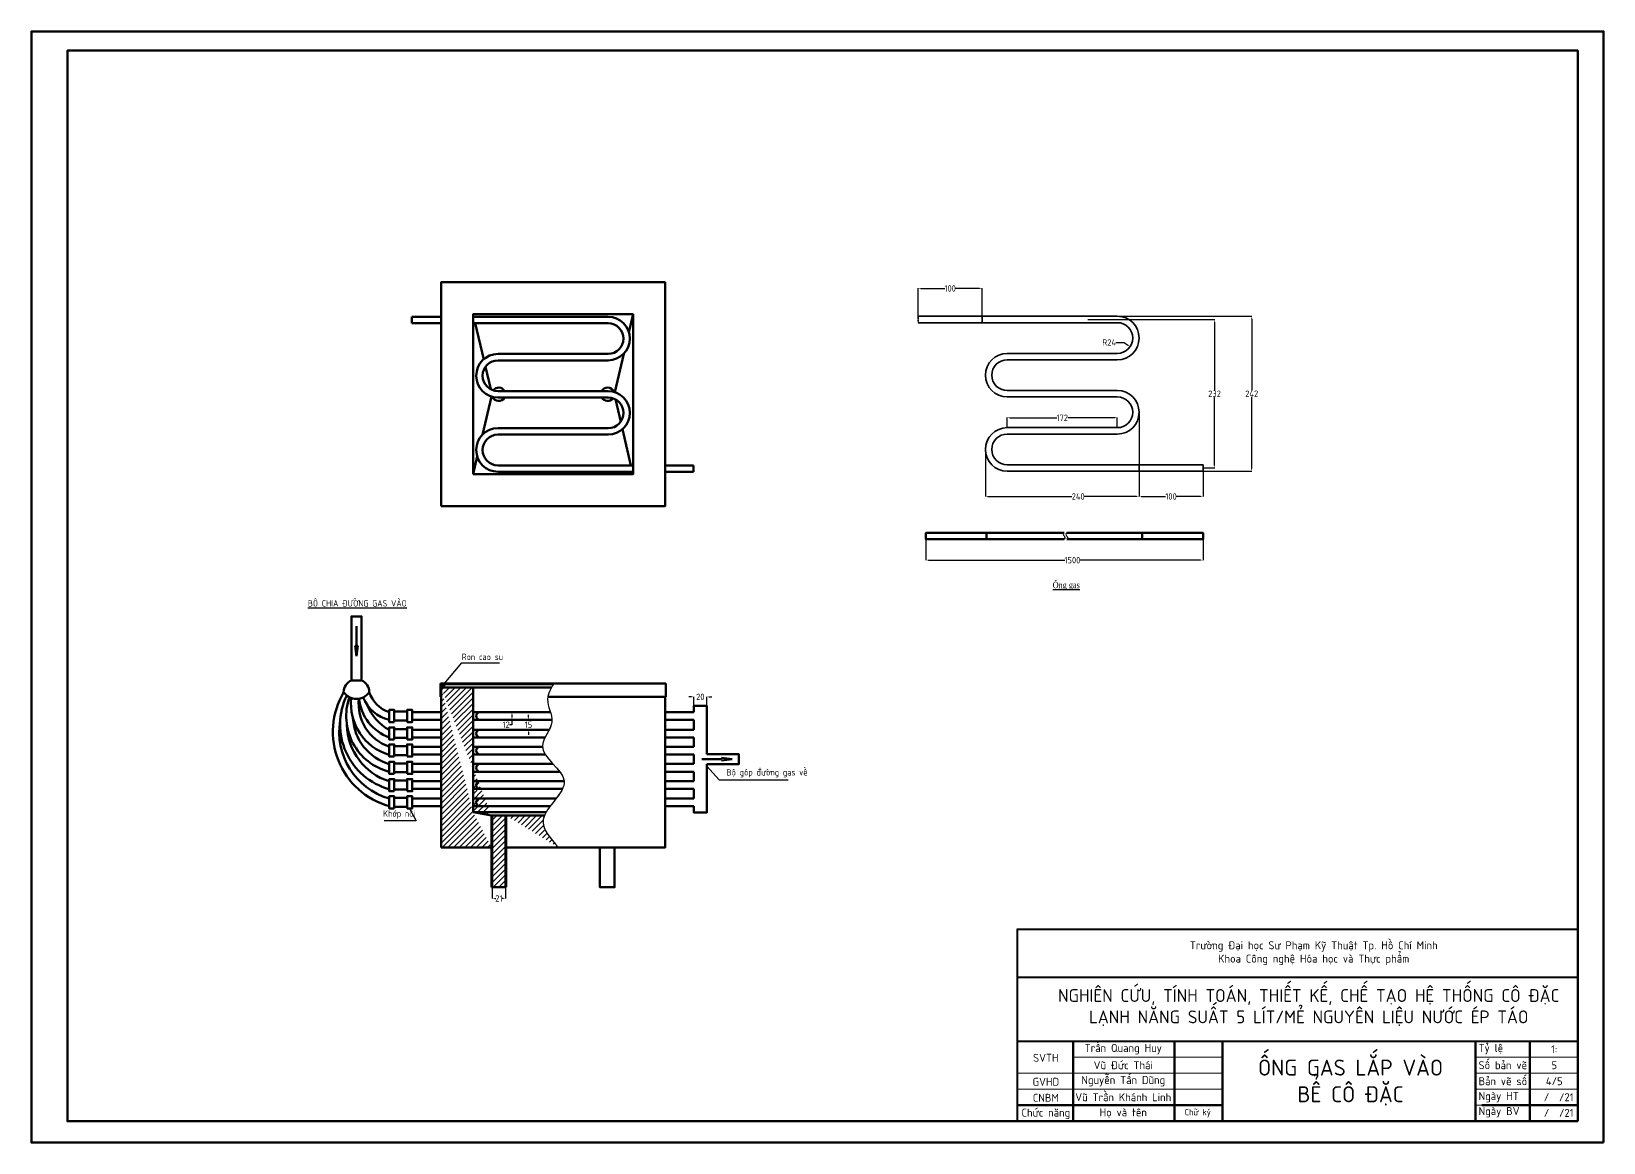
# Model space of a CAD drawing. Header units: inches. Extents: x 18834 to 27863, y -978 to 6102.
# Drawn here: x 21816 to 24271, y -978 to 758 of the extents above; entities that cross this region are included whole.
import ezdxf

# ---------------------------------------------------------------- set-up
doc = ezdxf.new("R2010")
doc.units = ezdxf.units.IN
doc.header["$MEASUREMENT"] = 0
doc.linetypes.add('CENTER', pattern=[2, 1.25, -0.25, 0.25, -0.25])
for name, color, linetype, lineweight in [('Dam', 7, 'Continuous', 50), ('Dim', 1, 'Continuous', 25), ('Manh', 4, 'Continuous', 25), ('Tam', 5, 'CENTER', 25), ('Text', 6, 'Continuous', 25)]:
    doc.layers.add(name, color=color, linetype=linetype, lineweight=lineweight)
doc.layers.add('Hatch', color=2, linetype='Continuous')
doc.layers.add('Khung', color=7, linetype='Continuous', lineweight=50, plot=False)
doc.styles.add('DIM', font='', dxfattribs={"width": 0.8, "height": 10})
doc.styles.add('Hieu', font='', dxfattribs={"height": 2})
doc.styles.get("Standard").update_dxf_attribs({"font": '', "height": 10})
doc.styles.add('style1', font='', dxfattribs={"height": 25})
doc.styles.add('TUANANH', font='', dxfattribs={"height": 5})
doc.styles.get('DIM').set_extended_font_data('TCVN 7284')
doc.styles.get('Hieu').set_extended_font_data('VNI-Helve-Condense')
doc.styles.get('Standard').set_extended_font_data('TCVN 7284')
doc.styles.get('style1').set_extended_font_data('VNI-Helve-Condense')
doc.styles.get('TUANANH').set_extended_font_data('VNI-Times')
doc.dimstyles.get("Standard").update_dxf_attribs({"dimtxt": 10, "dimasz": 4, "dimexe": 0.2, "dimexo": 0.0625, "dimgap": 0.018, "dimtad": 0, "dimtih": 1, "dimtoh": 1, "dimdec": 0, "dimzin": 0, "dimdsep": 46, "dimtxsty": 'Standard', "dimcen": 0.6, "dimclrd": 4, "dimclre": 4, "dimclrt": 1, "dimadec": 0, "dimazin": 0, "dimtfac": 1, "dimtdec": 0, "dimtofl": 0, "dimtmove": 0, "dimatfit": 3, "dimfxl": 1, "dimtfillclr": 31, "dimtolj": 1, "dimtzin": 0, "dimarcsym": 0})
pattern_1 = [(45, (479.4691836915081, -2.842170943040401e-14), (-1.767766952966369, 1.767766952966369), [])]
pattern_2 = [(45, (479.4691836915081, -2.842170943040401e-14), (-4.419417382415922, 4.419417382415922), [])]

# ---------------------------------------------------------------- blocks, each defined once
blk = doc.blocks.new('*D343')
at = {"layer": 'Defpoints', "color": 0, "transparency": 16777216}
for p in [(23511.8811448025, 279.067570601972), (23531.85035186659, 265.754765892556)]:
    blk.add_point(p, dxfattribs=at)
at = {"layer": 'Dim', "color": 4, "lineweight": -2, "transparency": 16777216}
for p, q in [((23509.60646380848, 272.0675706019592), (23522.38114480249, 272.0675706019611)), ((23522.38114480249, 272.0675706019611), (23528.52215068924, 267.9735666774577))]:
    blk.add_line(p, q, dxfattribs=at)
at = {"layer": 'Dim', "color": 4, "transparency": 16777216}
blk.add_solid([(23528.89195082006, 268.5282668736818), (23528.15235055842, 267.4188664812318), (23531.85035186659, 265.754765892556)], dxfattribs=at)
at = {"layer": 'Dim', "color": 1, "lineweight": 35, "transparency": 16777216, "insert": (23499.08846380848, 272.0675706019611), "char_height": 10, "attachment_point": 5}
blk.add_mtext('\\A1;R24', dxfattribs=at)
blk = doc.blocks.new('*D345')
at = {"layer": 'Defpoints', "color": 0, "transparency": 16777216}
for p in [(23511.88114480246, 313.0675706019684), (23645.81864480246, 71.06757060196833), (23721.81864480246, 71.06757060196836)]:
    blk.add_point(p, dxfattribs=at)
at = {"layer": 'Dim', "color": 4, "lineweight": -2, "transparency": 16777216}
for p, q in [((23511.94364480246, 313.0675706019684), (23722.01864480246, 313.0675706019685)), ((23721.81864480246, 309.0675706019685), (23721.81864480246, 197.0855706019805)), ((23721.81864480246, 75.06757060196836), (23721.81864480246, 187.0495706019805)), ((23645.88114480246, 71.06757060196833), (23722.01864480246, 71.06757060196836))]:
    blk.add_line(p, q, dxfattribs=at)
at = {"layer": 'Dim', "color": 4, "transparency": 16777216}
for points in [[(23721.15197813579, 309.0675706019685), (23722.48531146913, 309.0675706019685), (23721.81864480246, 313.0675706019685)], [(23721.15197813579, 75.06757060196836), (23722.48531146913, 75.06757060196836), (23721.81864480246, 71.06757060196836)]]:
    blk.add_solid(points, dxfattribs=at)
at = {"layer": 'Dim', "color": 1, "transparency": 16777216, "insert": (23721.81864480246, 192.0675706019738), "char_height": 10, "attachment_point": 5}
blk.add_mtext('\\A1;242', dxfattribs=at)
blk = doc.blocks.new('*D344')
at = {"layer": 'Defpoints', "color": 0, "transparency": 16777216}
for p in [(23465.71270130284, 308.0675706019684), (23645.81864480246, 76.06757060196833), (23663.81864480246, 76.06757060196834)]:
    blk.add_point(p, dxfattribs=at)
at = {"layer": 'Dim', "color": 4, "lineweight": -2, "transparency": 16777216}
for p, q in [((23465.77520130284, 308.0675706019684), (23664.01864480246, 308.0675706019684)), ((23663.81864480246, 304.0675706019684), (23663.81864480246, 197.0855706019805)), ((23663.81864480246, 80.06757060196834), (23663.81864480246, 187.0495706019805)), ((23645.88114480246, 76.06757060196833), (23664.01864480246, 76.06757060196834))]:
    blk.add_line(p, q, dxfattribs=at)
at = {"layer": 'Dim', "color": 4, "transparency": 16777216}
for points in [[(23663.15197813579, 304.0675706019684), (23664.48531146913, 304.0675706019684), (23663.81864480246, 308.0675706019684)], [(23663.15197813579, 80.06757060196834), (23664.48531146913, 80.06757060196834), (23663.81864480246, 76.06757060196834)]]:
    blk.add_solid(points, dxfattribs=at)
at = {"layer": 'Dim', "color": 1, "transparency": 16777216, "insert": (23663.81864480246, 192.0675706019738), "char_height": 10, "attachment_point": 5}
blk.add_mtext('\\A1;{\\fTCVN 7284|b0|i0|c0|p34;232}', dxfattribs=at)
blk = doc.blocks.new('*D346')
at = {"layer": 'Defpoints', "color": 0, "transparency": 16777216}
for p in [(23545.88114480246, 163.0675706019683), (23305.81864480246, 105.0675706019683), (23545.88114480246, 31.5675706019683)]:
    blk.add_point(p, dxfattribs=at)
at = {"layer": 'Dim', "color": 4, "lineweight": -2, "transparency": 16777216}
for p, q in [((23545.88114480246, 163.0050706019683), (23545.88114480246, 31.36757060196831)), ((23305.81864480246, 105.0050706019683), (23305.81864480246, 31.3675706019683)), ((23309.81864480246, 31.5675706019683), (23440.80064480246, 31.5675706019683)), ((23541.88114480246, 31.5675706019683), (23460.83664480246, 31.5675706019683))]:
    blk.add_line(p, q, dxfattribs=at)
at = {"layer": 'Dim', "color": 4, "transparency": 16777216}
for points in [[(23309.81864480246, 32.23423726863496), (23309.81864480246, 30.90090393530163), (23305.81864480246, 31.5675706019683)], [(23541.88114480246, 32.23423726863496), (23541.88114480246, 30.90090393530163), (23545.88114480246, 31.5675706019683)]]:
    blk.add_solid(points, dxfattribs=at)
at = {"layer": 'Dim', "color": 1, "transparency": 16777216, "insert": (23450.81864480246, 31.5675706019683), "char_height": 10, "attachment_point": 5}
blk.add_mtext('\\A1;240', dxfattribs=at)
blk = doc.blocks.new('*D347')
at = {"layer": 'Defpoints', "color": 0, "transparency": 16777216}
for p in [(23300.81864480246, 356.5675706019683), (23200.81864480246, 313.0675706019683), (23300.81864480246, 313.0675706019683)]:
    blk.add_point(p, dxfattribs=at)
at = {"layer": 'Dim', "color": 4, "lineweight": -2, "transparency": 16777216}
for p, q in [((23200.81864480246, 313.1300706019683), (23200.81864480246, 356.7675706019683)), ((23204.81864480246, 356.5675706019683), (23242.30064480246, 356.5675706019683)), ((23296.81864480246, 356.5675706019683), (23259.33664480246, 356.5675706019683)), ((23300.81864480246, 313.1300706019683), (23300.81864480246, 356.7675706019683))]:
    blk.add_line(p, q, dxfattribs=at)
at = {"layer": 'Dim', "color": 4, "transparency": 16777216}
for points in [[(23204.81864480246, 357.234237268635), (23204.81864480246, 355.9009039353016), (23200.81864480246, 356.5675706019683)], [(23296.81864480246, 357.234237268635), (23296.81864480246, 355.9009039353016), (23300.81864480246, 356.5675706019683)]]:
    blk.add_solid(points, dxfattribs=at)
at = {"layer": 'Dim', "color": 1, "transparency": 16777216, "insert": (23250.81864480246, 356.5675706019683), "char_height": 10, "attachment_point": 5}
blk.add_mtext('\\A1;100', dxfattribs=at)
blk = doc.blocks.new('*D348')
at = {"layer": 'Defpoints', "color": 0, "transparency": 16777216}
for p in [(23545.81864480246, 71.0675706019683), (23645.81864480246, 71.0675706019683), (23645.81864480246, 31.5675706019683)]:
    blk.add_point(p, dxfattribs=at)
at = {"layer": 'Dim', "color": 4, "lineweight": -2, "transparency": 16777216}
for p, q in [((23545.81864480246, 71.0050706019683), (23545.81864480246, 31.3675706019683)), ((23645.81864480246, 71.0050706019683), (23645.81864480246, 31.3675706019683)), ((23549.81864480246, 31.5675706019683), (23587.30064480246, 31.5675706019683)), ((23641.81864480246, 31.5675706019683), (23604.33664480246, 31.5675706019683))]:
    blk.add_line(p, q, dxfattribs=at)
at = {"layer": 'Dim', "color": 4, "transparency": 16777216}
for points in [[(23549.81864480246, 32.23423726863496), (23549.81864480246, 30.90090393530163), (23545.81864480246, 31.5675706019683)], [(23641.81864480246, 32.23423726863496), (23641.81864480246, 30.90090393530163), (23645.81864480246, 31.5675706019683)]]:
    blk.add_solid(points, dxfattribs=at)
at = {"layer": 'Dim', "color": 1, "transparency": 16777216, "insert": (23595.81864480246, 31.5675706019683), "char_height": 10, "attachment_point": 5}
blk.add_mtext('\\A1;100', dxfattribs=at)
blk = doc.blocks.new('*D349')
at = {"layer": 'Defpoints', "color": 0, "transparency": 16777216}
for p in [(23511.88114480246, 154.5675706019683), (23339.81864480246, 139.0675706019683), (23511.88114480246, 139.0675706019683)]:
    blk.add_point(p, dxfattribs=at)
at = {"layer": 'Dim', "color": 4, "lineweight": -2, "transparency": 16777216}
for p, q in [((23339.81864480246, 139.1300706019683), (23339.81864480246, 154.7675706019683)), ((23343.81864480246, 154.5675706019683), (23417.33189480246, 154.5675706019683)), ((23507.88114480246, 154.5675706019683), (23434.36789480246, 154.5675706019683)), ((23511.88114480246, 139.1300706019683), (23511.88114480246, 154.7675706019683))]:
    blk.add_line(p, q, dxfattribs=at)
at = {"layer": 'Dim', "color": 4, "transparency": 16777216}
for points in [[(23343.81864480246, 155.234237268635), (23343.81864480246, 153.9009039353016), (23339.81864480246, 154.5675706019683)], [(23507.88114480246, 155.234237268635), (23507.88114480246, 153.9009039353016), (23511.88114480246, 154.5675706019683)]]:
    blk.add_solid(points, dxfattribs=at)
at = {"layer": 'Dim', "color": 1, "lineweight": 35, "transparency": 16777216, "insert": (23425.84989480246, 154.5675706019683), "char_height": 10, "attachment_point": 5}
blk.add_mtext('\\A1;172', dxfattribs=at)
blk = doc.blocks.new('*D351')
at = {"layer": 'Defpoints', "color": 0, "transparency": 16777216}
for p in [(22535.49005530442, -577.7376683989494), (22556.49005530442, -577.7376683989494), (22535.49005530442, -596.2819161865589)]:
    blk.add_point(p, dxfattribs=at)
at = {"layer": 'Dim', "color": 4, "lineweight": -2, "transparency": 16777216}
for p, q in [((22535.49005530442, -577.8001683989494), (22535.49005530442, -596.4819161865589)), ((22556.49005530442, -577.8001683989494), (22556.49005530442, -596.4819161865589)), ((22539.49005530442, -596.2819161865589), (22540.97205530442, -596.2819161865589)), ((22552.49005530442, -596.2819161865589), (22551.00805530442, -596.2819161865589))]:
    blk.add_line(p, q, dxfattribs=at)
at = {"layer": 'Dim', "color": 4, "transparency": 16777216}
for points in [[(22539.49005530442, -595.6152495198922), (22539.49005530442, -596.9485828532255), (22535.49005530442, -596.2819161865589)], [(22552.49005530442, -595.6152495198922), (22552.49005530442, -596.9485828532255), (22556.49005530442, -596.2819161865589)]]:
    blk.add_solid(points, dxfattribs=at)
at = {"layer": 'Dim', "color": 1, "transparency": 16777216, "insert": (22545.99005530442, -596.2819161865589), "char_height": 10, "attachment_point": 5}
blk.add_mtext('\\A1;21', dxfattribs=at)
blk = doc.blocks.new('*D352')
at = {"layer": 'Defpoints', "color": 0, "transparency": 16777216}
for p in [(22566.31417599421, -317.2945856875449), (22581.79617599421, -317.2945856875449), (22582.29617599421, -305.2945856875449)]:
    blk.add_point(p, dxfattribs=at)
at = {"layer": 'Dim', "color": 4, "lineweight": -2, "transparency": 16777216}
for p, q in [((22582.23367599421, -305.2945856875449), (22566.11417599421, -305.2945856875449)), ((22581.73367599421, -317.2945856875449), (22566.11417599421, -317.2945856875449)), ((22566.31417599421, -309.2945856875449), (22566.31417599421, -313.2945856875449)), ((22566.31417599421, -317.2945856875449), (22566.31417599421, -324.9172998311342)), ((22566.31417599421, -324.9172998311342), (22562.31417599421, -324.9172998311342))]:
    blk.add_line(p, q, dxfattribs=at)
at = {"layer": 'Dim', "color": 4, "transparency": 16777216}
for points in [[(22565.64750932754, -309.2945856875449), (22566.98084266088, -309.2945856875449), (22566.31417599421, -305.2945856875449)], [(22565.64750932754, -313.2945856875449), (22566.98084266088, -313.2945856875449), (22566.31417599421, -317.2945856875449)]]:
    blk.add_solid(points, dxfattribs=at)
at = {"layer": 'Dim', "color": 1, "transparency": 16777216, "insert": (22557.2961759942, -324.9172998311406), "char_height": 10, "attachment_point": 5}
blk.add_mtext('\\A1;12', dxfattribs=at)
blk = doc.blocks.new('*D353')
at = {"layer": 'Defpoints', "color": 0, "transparency": 16777216}
for p in [(22608.07512719114, -317.2945856875448), (22592.07512719122, -332.6982191550584), (22608.07512719114, -332.6982191550584)]:
    blk.add_point(p, dxfattribs=at)
at = {"layer": 'Dim', "color": 4, "lineweight": -2, "transparency": 16777216}
for p, q in [((22608.01262719114, -317.2945856875448), (22591.87512719122, -317.2945856875448)), ((22592.07512719122, -313.2945856875448), (22592.07512719122, -309.2945856875448)), ((22608.01262719114, -332.6982191550584), (22591.87512719122, -332.6982191550584)), ((22592.07512719122, -336.6982191550584), (22592.07512719122, -340.6982191550584))]:
    blk.add_line(p, q, dxfattribs=at)
at = {"layer": 'Dim', "color": 4, "transparency": 16777216}
for points in [[(22591.40846052455, -313.2945856875448), (22592.74179385788, -313.2945856875448), (22592.07512719122, -317.2945856875448)], [(22591.40846052455, -336.6982191550584), (22592.74179385788, -336.6982191550584), (22592.07512719122, -332.6982191550584)]]:
    blk.add_solid(points, dxfattribs=at)
at = {"layer": 'Dim', "color": 1, "transparency": 16777216, "insert": (22592.07512719121, -324.9964024213078), "char_height": 10, "attachment_point": 5}
blk.add_mtext('\\A1;15', dxfattribs=at)
blk = doc.blocks.new('*D354')
at = {"layer": 'Defpoints', "color": 0, "transparency": 16777216}
for p in [(22870.57512719114, -281.4877413630195), (22850.57512719114, -295.2945856875449), (22870.57512719114, -295.2945856875449)]:
    blk.add_point(p, dxfattribs=at)
at = {"layer": 'Dim', "color": 4, "lineweight": -2, "transparency": 16777216}
for p, q in [((22846.57512719114, -281.4877413630195), (22842.57512719114, -281.4877413630195)), ((22850.57512719114, -295.2320856875449), (22850.57512719114, -281.2877413630195)), ((22870.57512719114, -295.2320856875449), (22870.57512719114, -281.2877413630195)), ((22874.57512719114, -281.4877413630195), (22878.57512719114, -281.4877413630195))]:
    blk.add_line(p, q, dxfattribs=at)
at = {"layer": 'Dim', "color": 4, "transparency": 16777216}
for points in [[(22846.57512719114, -280.8210746963528), (22846.57512719114, -282.1544080296862), (22850.57512719114, -281.4877413630195)], [(22874.57512719114, -280.8210746963528), (22874.57512719114, -282.1544080296862), (22870.57512719114, -281.4877413630195)]]:
    blk.add_solid(points, dxfattribs=at)
at = {"layer": 'Dim', "color": 1, "transparency": 16777216, "insert": (22860.57512719114, -281.4877413630195), "char_height": 10, "attachment_point": 5}
blk.add_mtext('\\A1;20', dxfattribs=at)
blk = doc.blocks.new('*D370')
at = {"layer": 'Defpoints', "color": 0, "transparency": 16777216}
for p in [(23212.81864480246, -35.2270150855766), (23645.81864480246, -35.2270150855766), (23645.81864480246, -67.84550281346313)]:
    blk.add_point(p, dxfattribs=at)
at = {"layer": 'Dim', "color": 4, "lineweight": -2, "transparency": 16777216}
for p, q in [((23212.81864480246, -35.2895150855766), (23212.81864480246, -68.04550281346313)), ((23645.81864480246, -35.2895150855766), (23645.81864480246, -68.04550281346313)), ((23216.81864480246, -67.84550281346313), (23429.80064480246, -67.84550281346313)), ((23641.81864480246, -67.84550281346313), (23453.83664480246, -67.84550281346313))]:
    blk.add_line(p, q, dxfattribs=at)
at = {"layer": 'Dim', "color": 4, "transparency": 16777216}
for points in [[(23216.81864480246, -67.17883614679646), (23216.81864480246, -68.5121694801298), (23212.81864480246, -67.84550281346313)], [(23641.81864480246, -67.17883614679646), (23641.81864480246, -68.5121694801298), (23645.81864480246, -67.84550281346313)]]:
    blk.add_solid(points, dxfattribs=at)
at = {"layer": 'Dim', "color": 1, "transparency": 16777216, "insert": (23441.81864480246, -67.84550281346313), "char_height": 10, "attachment_point": 5}
blk.add_mtext('\\A1;1500', dxfattribs=at)

msp = doc.modelspace()

# ---------------------------------------------------------------- hatches: boundary and pattern name
at = {"layer": 'Hatch'}
h = msp.add_hatch(dxfattribs=at)
h.set_pattern_fill('ANSI31', color=256, scale=20)
h.set_pattern_definition(pattern_1)
h.paths.add_polyline_path([(22631.07512719114, -261.7945856875449), (22631.66797355927, -260.7945856875521), (22454.57512719114, -260.7945856875449), (22454.57512719114, -281.2945856875449), (22455.57512719114, -281.2945856875449), (22455.57512719114, -261.7945856875449)])
h = msp.add_hatch(dxfattribs=at)
h.set_pattern_fill('ANSI31', color=256, scale=20)
h.set_pattern_definition(pattern_1)
h.paths.add_polyline_path([(22455.57512719114, -266.7945856875449), (22460.57512719114, -266.7945856875449), (22460.57512719114, -261.7945856875449), (22455.57512719114, -261.7945856875449)])
h = msp.add_hatch(dxfattribs=at)
h.set_pattern_fill('ANSI31', color=256, scale=50)
h.set_pattern_definition(pattern_2)
edge = h.paths.add_edge_path()
edge.add_line((22534.56428825849, -466.7957506052348), (22534.5308331633, -516.7945856875449))
edge.add_line((22534.55753173589, -466.7945856875449), (22505.55753173589, -461.7945856875449))
edge.add_line((22534.5308331633, -516.7945856875449), (22455.57512719114, -516.7945856875449))
edge.add_line((22455.57512719114, -516.7945856875449), (22455.57512719114, -266.7945856875449))
edge.add_line((22505.55753173589, -461.7945856875449), (22505.57512719114, -266.7945856875449))
edge.add_line((22505.57512719114, -266.7945856875449), (22455.57512719114, -266.7945856875449))
h = msp.add_hatch(dxfattribs=at)
h.set_pattern_fill('ANSI31', color=256, scale=50)
h.set_pattern_definition(pattern_2)
edge = h.paths.add_edge_path()
edge.add_line((22534.56428825849, -466.7957506052348), (22535.56428825849, -466.7957506052348))
edge.add_line((22535.48938618693, -578.7376683989494), (22535.55753142187, -466.7957506052348))
edge.add_line((22534.56428825849, -466.7957506052348), (22534.5308331633, -516.7945856875449))
edge.add_line((22534.48938596307, -578.7376683989494), (22534.55753164573, -476.8935478134775))
edge.add_line((22535.48938618693, -578.7376683989494), (22534.48938596307, -578.7376683989494))
edge.add_line((22557.49070508366, -578.7376683989494), (22556.49005530442, -578.7376683989494))
edge.add_line((22556.41806670096, -466.8131937636998), (22556.49005530442, -578.7376683989494))
edge.add_line((22557.42456128321, -466.8131937636998), (22557.49070508366, -578.7376683989494))
edge.add_line((22556.43131810693, -466.8131937636998), (22557.42456128321, -466.8131937636998))
h = msp.add_hatch(dxfattribs=at)
h.set_pattern_fill('ANSI31', color=256, scale=50)
h.set_pattern_definition(pattern_2)
edge = h.paths.add_edge_path()
edge.add_line((22617.1102099039, -466.8131937636998), (22556.43131810693, -466.8131937636998))
edge.add_line((22557.45409869426, -516.7945856875449), (22557.45409869426, -466.8131937636998))
edge.add_line((22639.26076680407, -516.7945856875449), (22557.45409869426, -516.7945856875449))
edge.add_spline(control_points=[(22617.1102099039, -466.8131937637014), (22616.23452151145, -468.9468438641617), (22611.24440278817, -485.8010629490059), (22626.14005477331, -502.3442710732402), (22639.26076680408, -516.794585687545)], knot_values=[222.2679929381597, 222.2679929381597, 222.2679929381597, 222.2679929381597, 229.4738664998231, 279.2725904216423, 279.2725904216423, 279.2725904216423, 279.2725904216423], degree=3, periodic=0)

# ---------------------------------------------------------------- linework, layer by layer
at = {"layer": 'Dam'}
for p, q in [((22410.15921353615, 312.2054143124551), (22455.57512719114, 312.2054143124551)), ((22410.15921353615, 312.2054143124551), (22410.15921353615, 302.2054143124551)), ((22410.15921353615, 302.2054143124551), (22455.57512719114, 302.2054143124551)), ((22505.57512719114, 316.2054143124551), (22505.57512719114, 307.2054143124551)), ((22506.51912719114, 312.2054143124551), (22505.57512719114, 316.2054143124551)), ((22505.57512719114, 312.2054143124551), (22505.57512719114, 302.2054143124551)), ((22505.57512719114, 312.2054143124551), (22716.57512719114, 312.2054143124551)), ((22505.57512719114, 302.2054143124551), (22716.57512719114, 302.2054143124551)), ((22522.1913426779, 245.7977215719591), (22508.87912719114, 302.2054143124551)), ((22749.01206843202, 288.395843299267), (22755.57512719114, 316.2054143124551)), ((22544.57512719114, 254.2054143124551), (22716.57512719114, 254.2054143124551)), ((22726.87786783641, 194.606857724689), (22741.03335274068, 254.587725963095)), ((22533.22122356723, 199.0609381425619), (22524.9655716374, 234.0425141164263)), ((22544.57512719114, 244.2054143124551), (22716.57512719114, 244.2054143124551)), ((22520.11690164159, 127.8231026618144), (22534.27238654586, 187.803970900222)), ((22544.57512719114, 196.2054143124551), (22716.57512719114, 196.2054143124551)), ((22544.57512719114, 186.2054143124551), (22716.57512719114, 186.2054143124551)), ((22736.18468274486, 148.3683145084754), (22727.92903081503, 183.349890482353)), ((22544.57512719114, 138.2054143124551), (22716.57512719114, 138.2054143124551)), ((22544.57512719114, 128.2054143124551), (22716.57512719114, 128.2054143124551)), ((22752.27112719114, 80.20541431245506), (22738.95891170437, 136.6131070529456)), ((22505.57512719114, 66.20541431245508), (22512.13818595025, 94.01498532564226)), ((22544.57512719114, 80.20541431245508), (22755.57512719114, 80.20541431245508)), ((22805.57512719114, 80.20541431245508), (22850.15921353615, 80.20541431245508)), ((22850.15921353615, 80.20541431245508), (22850.15921353615, 70.20541431245508)), ((22544.57512719114, 70.20541431245508), (22755.57512719114, 70.20541431245508)), ((22755.57512719114, 66.20541431245508), (22754.63112719114, 70.20541431245508)), ((22805.57512719114, 70.20541431245508), (22850.15921353615, 70.20541431245508)), ((23307.81864480246, -25.2270150855766), (23307.81864480246, -35.2270150855766)), ((23550.81864480246, -25.7270150855766), (23550.81864480246, -35.7270150855766)), ((22323.49066941136, -170.9842360360419), (22323.49066941136, -201.4842360360419)), ((22323.49066941136, -217.9842360360419), (22321.49066941136, -201.4842360360419)), ((22321.49066941136, -201.4842360360419), (22323.49066941136, -201.4842360360419)), ((22323.49066941136, -217.9842360360419), (22325.49066941136, -201.4842360360419)), ((22325.49066941136, -201.4842360360419), (22323.49066941136, -201.4842360360419)), ((22454.57512719114, -260.7945856875449), (22454.57512719114, -281.2945856875449)), ((22454.57512719114, -260.7945856875449), (22806.57512719114, -260.7945856875449)), ((22631.66797355927, -260.7945856875521), (22454.57512719114, -260.7945856875521)), ((22455.57512719114, -281.2945856875449), (22455.57512719114, -261.7945856875449)), ((22455.57512719114, -261.7945856875449), (22631.07512719114, -261.7945856875449)), ((22505.57512719114, -266.7945856875449), (22455.57512719114, -266.7945856875449)), ((22455.57512719114, -516.7945856875449), (22455.57512719114, -266.7945856875449)), ((22455.57512719114, -266.7945856875449), (22628.23766237242, -266.7945856875449)), ((22505.55753173589, -461.7945856875449), (22505.57512719114, -266.7945856875449)), ((22806.57512719114, -260.7945856875449), (22806.57512719114, -281.2945856875449)), ((22455.57512719114, -281.2945856875449), (22454.57512719114, -281.2945856875449)), ((22806.57512719114, -281.2945856875449), (22622.07512719114, -281.2945856875449)), ((22863.07512719114, -378.7945856875449), (22893.57512719114, -378.7945856875449)), ((22910.07512719114, -378.7945856875449), (22893.57512719114, -376.7945856875449)), ((22910.07512719114, -378.7945856875449), (22893.57512719114, -380.7945856875449)), ((22534.55753173589, -466.7945856875449), (22505.55753173589, -461.7945856875449)), ((22505.55753173589, -461.7945856875449), (22619.58366564658, -461.7945856875449)), ((22534.48938596307, -578.7376683989494), (22534.55753164573, -476.8935478134775)), ((22534.56428825849, -466.7957506052348), (22534.5308331633, -516.7945856875449)), ((22534.56428825849, -466.7957506052348), (22535.56428825849, -466.7957506052348)), ((22535.48938618693, -578.7376683989494), (22535.55753142187, -466.7957506052348)), ((22556.43131810693, -466.8131937636998), (22535.56428803463, -466.7964197225782)), ((22556.41806670096, -466.8131937636998), (22556.49005530442, -578.7376683989494)), ((22617.1102099039, -466.8131937636998), (22556.43131810693, -466.8131937636998)), ((22556.43131810693, -466.8131937636998), (22557.42456128321, -466.8131937636998)), ((22557.42456128321, -466.8131937636998), (22557.49070508366, -578.7376683989494)), ((22557.45409869426, -516.7945856875449), (22557.45409869426, -466.8131937636998)), ((22534.5308331633, -516.7945856875449), (22455.57512719114, -516.7945856875449)), ((22639.26076680407, -516.7945856875449), (22557.45409869426, -516.7945856875449)), ((22557.49070508366, -578.7376683989494), (22534.48938596307, -578.7376683989494)), ((24231.17852568543, -944.3069538729596), (24231.17852568543, -644.3069538729596))]:
    msp.add_line(p, q, dxfattribs=at)
at = {"layer": 'Dam', "lineweight": 35}
for p, q in [((23200.81864480246, 313.0675706019683), (23511.88114480246, 313.0675706019683)), ((23200.81864480246, 303.0675706019683), (23511.88114480246, 303.0675706019683)), ((23300.81864480246, 313.0675706019683), (23300.81864480246, 303.0675706019683)), ((23339.81864480246, 255.0675706019683), (23511.88114480246, 255.0675706019683)), ((23339.81864480246, 245.0675706019683), (23511.88114480246, 245.0675706019683)), ((23339.81864480246, 197.0675706019683), (23511.88114480246, 197.0675706019683)), ((23339.81864480246, 187.0675706019683), (23511.88114480246, 187.0675706019683)), ((23339.81864480246, 139.0675706019683), (23511.88114480246, 139.0675706019683)), ((23339.81864480246, 129.0675706019683), (23511.88114480246, 129.0675706019683)), ((23339.81864480246, 81.0675706019683), (23645.81864480246, 81.0675706019683)), ((23545.81864480246, 81.0675706019683), (23545.81864480246, 71.0675706019683)), ((23645.81864480246, 81.0675706019683), (23645.81864480246, 71.0675706019683)), ((23339.81864480246, 71.0675706019683), (23645.81864480246, 71.0675706019683))]:
    msp.add_line(p, q, dxfattribs=at)
at = {"layer": 'Dam'}
for points in [[(24231.17852568543, -944.3069538729596), (21871.98444812248, -944.3069538729596), (21871.98444812248, 727.9745587285834), (24231.17852568543, 727.9745587285834)], [(22455.57512719114, 16.20541431245508), (22805.57512719114, 16.20541431245508), (22805.57512719114, 366.2054143124551), (22455.57512719114, 366.2054143124551)], [(22505.57512719114, 66.20541431245508), (22755.57512719114, 66.20541431245508), (22755.57512719114, 316.2054143124551), (22505.57512719114, 316.2054143124551)], [(22315.49066941136, -255.7342360360419), (22331.49066941136, -255.7342360360419), (22331.49066941136, -155.7342360360419), (22315.49066941136, -155.7342360360419)], [(22455.57512719114, -266.7945856875449), (22460.57512719114, -266.7945856875449), (22460.57512719114, -261.7945856875449), (22455.57512719114, -261.7945856875449)], [(22382.57512719114, -320.7945856875449), (22374.57512719114, -320.7945856875449), (22374.57512719114, -301.7945856875449), (22382.57512719114, -301.7945856875449)], [(22382.57512719114, -318.2945856875449), (22402.57512719114, -318.2945856875449), (22402.57512719114, -304.2945856875449), (22382.57512719114, -304.2945856875449)], [(22402.57512719114, -320.7945856875449), (22410.57512719114, -320.7945856875449), (22410.57512719114, -301.7945856875449), (22402.57512719114, -301.7945856875449)], [(22382.57512719114, -348.1982191550585), (22374.57512719114, -348.1982191550585), (22374.57512719114, -329.1982191550585), (22382.57512719114, -329.1982191550585)], [(22382.57512719114, -345.6982191550585), (22402.57512719114, -345.6982191550585), (22402.57512719114, -331.6982191550585), (22382.57512719114, -331.6982191550585)], [(22402.57512719114, -348.1982191550585), (22410.57512719114, -348.1982191550585), (22410.57512719114, -329.1982191550585), (22402.57512719114, -329.1982191550585)], [(22382.57512719114, -374.7945856875449), (22374.57512719114, -374.7945856875449), (22374.57512719114, -355.7945856875449), (22382.57512719114, -355.7945856875449)], [(22382.57512719114, -372.2945856875449), (22402.57512719114, -372.2945856875449), (22402.57512719114, -358.2945856875449), (22382.57512719114, -358.2945856875449)], [(22402.57512719114, -374.7945856875449), (22410.57512719114, -374.7945856875449), (22410.57512719114, -355.7945856875449), (22402.57512719114, -355.7945856875449)], [(22382.57512719114, -401.7945856875449), (22374.57512719114, -401.7945856875449), (22374.57512719114, -382.7945856875449), (22382.57512719114, -382.7945856875449)], [(22382.57512719114, -399.2945856875449), (22402.57512719114, -399.2945856875449), (22402.57512719114, -385.2945856875449), (22382.57512719114, -385.2945856875449)], [(22402.57512719114, -401.7945856875449), (22410.57512719114, -401.7945856875449), (22410.57512719114, -382.7945856875449), (22402.57512719114, -382.7945856875449)], [(22382.57512719114, -428.7945856875449), (22374.57512719114, -428.7945856875449), (22374.57512719114, -409.7945856875449), (22382.57512719114, -409.7945856875449)], [(22382.57512719114, -426.2945856875449), (22402.57512719114, -426.2945856875449), (22402.57512719114, -412.2945856875449), (22382.57512719114, -412.2945856875449)], [(22402.57512719114, -428.7945856875449), (22410.57512719114, -428.7945856875449), (22410.57512719114, -409.7945856875449), (22402.57512719114, -409.7945856875449)], [(22382.57512719114, -455.7945856875449), (22374.57512719114, -455.7945856875449), (22374.57512719114, -436.7945856875449), (22382.57512719114, -436.7945856875449)], [(22382.57512719114, -453.2945856875449), (22402.57512719114, -453.2945856875449), (22402.57512719114, -439.2945856875449), (22382.57512719114, -439.2945856875449)], [(22402.57512719114, -455.7945856875449), (22410.57512719114, -455.7945856875449), (22410.57512719114, -436.7945856875449), (22402.57512719114, -436.7945856875449)]]:
    msp.add_lwpolyline(points, close=True, dxfattribs=at)
for points in [[(23429.10667932068, -25.2270150855766), (23212.81864480246, -25.2270150855766), (23212.81864480246, -35.2270150855766), (23429.10667932068, -35.2270150855766)], [(23433.15352372999, -35.2270150855766), (23645.81864480246, -35.2270150855766), (23645.81864480246, -25.2270150855766), (23433.15352372999, -25.2270150855766)], [(22805.57512719114, -281.2945856875449), (22805.57512719114, -516.7945856875449), (22557.4504688227, -516.7945856875449)], [(22410.57512719114, -305.2945856875447), (22455.57512719114, -305.2945856875447)], [(22410.57512719114, -317.2945856875447), (22455.57512719114, -317.2945856875447)], [(22505.57512719114, -305.2945856875448), (22625.99532147239, -305.2945856875448)], [(22505.57512719114, -317.2945856875448), (22628.60115068622, -317.2945856875448)], [(22805.57512719114, -305.2945856875449), (22850.57512719114, -305.2945856875449)], [(22805.57512719114, -317.2945856875449), (22850.57512719114, -317.2945856875449)], [(22870.57512719114, -370.7945856875449), (22870.57512719114, -295.2945856875449), (22850.57512719114, -295.2945856875449), (22850.57512719114, -305.2945856875449)], [(22850.57512719114, -317.4964024213018), (22850.57512719114, -332.6982191550585)], [(22410.57512719114, -332.6982191550583), (22455.57512719114, -332.6982191550583)], [(22505.57512719114, -332.6982191550584), (22624.77958549534, -332.6982191550584)], [(22805.57512719114, -332.6982191550585), (22850.57512719114, -332.6982191550585)], [(22410.57512719114, -344.6982191550583), (22455.57512719114, -344.6982191550583)], [(22410.57512719114, -359.2945856875447), (22455.57512719114, -359.2945856875447)], [(22505.57512719114, -344.6982191550584), (22618.35492840352, -344.6982191550584)], [(22505.57512719114, -359.2945856875448), (22613.95237785304, -359.2945856875448)], [(22544.57512719114, -344.6982191555486), (22618.35492840327, -344.6982191555486)], [(22805.57512719114, -344.6982191550585), (22850.57512719114, -344.6982191550585)], [(22805.57512719114, -359.2945856875449), (22850.57512719114, -359.2945856875449)], [(22850.57512719114, -344.6982191550585), (22850.57512719114, -359.2945856875449)], [(22410.57512719114, -371.2945856875447), (22455.57512719114, -371.2945856875447)], [(22410.57512719114, -386.2945856875447), (22455.57512719114, -386.2945856875447)], [(22505.57512719114, -371.2945856875448), (22618.16356064657, -371.2945856875448)], [(22505.57512719114, -386.2945856875448), (22630.38875185646, -386.2945856875448)], [(22544.57512719114, -371.294585688035), (22618.16356064657, -371.2945856875448)], [(22805.57512719114, -371.2945856875449), (22850.57512719114, -371.2945856875449)], [(22805.57512719114, -386.2945856875449), (22850.57512719114, -386.2945856875449)], [(22850.57512719114, -371.2945856875449), (22850.57512719114, -386.2945856875449)], [(22850.57512719114, -452.2945856875449), (22850.57512719114, -462.2945856875449), (22870.57512719114, -462.2945856875449), (22870.57512719114, -386.7945856875449)], [(22870.57512719114, -386.7945856875449), (22920.57512719114, -386.7945856875449), (22920.57512719114, -370.7945856875449), (22870.57512719114, -370.7945856875449)], [(22410.57512719114, -398.2945856875447), (22455.57512719114, -398.2945856875447)], [(22410.57512719114, -413.2945856875447), (22455.57512719114, -413.2945856875447)], [(22505.57512719114, -398.2945856875448), (22640.85130767816, -398.2945856875448)], [(22505.57512719114, -413.2945856875448), (22647.81642527959, -413.2945856875448)], [(22805.57512719114, -398.2945856875449), (22850.57512719114, -398.2945856875449)], [(22805.57512719114, -413.2945856875449), (22850.57512719114, -413.2945856875449)], [(22850.57512719114, -398.2945856875449), (22850.57512719114, -413.2945856875449)], [(22410.57512719114, -425.2945856875447), (22455.57512719114, -425.2945856875447)], [(22410.57512719114, -440.2945856875447), (22455.57512719114, -440.2945856875447)], [(22505.57512719114, -425.2945856875448), (22645.22595153737, -425.2945856875448)], [(22505.57512719114, -440.2945856875448), (22635.39896560624, -440.2945856875448)], [(22805.57512719114, -425.2945856875449), (22850.57512719114, -425.2945856875449)], [(22805.57512719114, -440.2945856875449), (22850.57512719114, -440.2945856875449)], [(22850.57512719114, -425.2945856875449), (22850.57512719114, -440.2945856875449)], [(22410.57512719114, -452.2945856875447), (22455.57512719114, -452.2945856875447)], [(22505.57512719114, -452.2945856875448), (22625.97813045866, -452.2945856875448)], [(22805.57512719114, -452.2945856875449), (22850.57512719114, -452.2945856875449)], [(22703.72569346555, -516.7935110164008), (22703.65912382863, -578.7376683989494), (22726.66130688975, -578.7376683989494), (22726.59272234745, -516.7934784892692)]]:
    msp.add_lwpolyline(points, dxfattribs=at)
for centre, radius, start, end in [((22716.57512719114, 278.2054143124551), 34, 270, 90), ((22716.57512719114, 278.2054143124551), 24, 270, 90), ((22544.57512719114, 220.2054143124551), 34, 90, 270), ((22544.57512719114, 220.2054143124551), 24, 90, 270), ((22545.57512719114, 191.2054143124551), 10.5, 28.4368901488597, 143.844840774226), ((22715.57512719114, 191.2054143124551), 10.5, 21.50893118600368, 151.5631098511403), ((22545.57512719114, 191.2054143124551), 10.5, 201.5089311860037, 331.5631098511403), ((22715.57512719114, 191.2054143124551), 10.5, 208.4368901488597, 323.844840774226), ((22716.57512719114, 162.2054143124551), 34, 270, 90), ((22716.57512719114, 162.2054143124551), 24, 270, 90), ((22544.57512719114, 104.2054143124551), 34, 90, 270), ((22544.57512719114, 104.2054143124551), 24, 90, 270), ((22323.49066941136, -274.0645388158666), 20, 113.5781784780688, 180), ((22323.49066941136, -274.0645388158666), 20, 0, 66.42182152193116), ((22407.49259822376, -336.0522336676197), 120.8132621126786, 149.4061746541291, 254.1889563104021), ((22402.60040932717, -324.7169307196041), 104.7203253063052, 154.2636989523992, 254.4772917786916), ((22323.49066941136, -260.4107649915607), 24.21622471908613, 214.3209114667762, 325.6790885332238), ((22397.38631209902, -311.4541753384985), 89.94873430232009, 160.8491979624937, 255.3092331842747), ((22397.05255892381, -292.7023607281014), 82.1917807758674, 173.1374352776141, 254.128820289937), ((22397.05255892381, -292.7023607281005), 70.19178077586726, 173.1374352776141, 251.3232359729262), ((22400.13293055377, -276.3508823889035), 73.20381461020003, 186.2460001246051, 249.5657587967071), ((22388.48168332658, -260.0654988114391), 59.06662146534802, 202.1495781515919, 256.3658809797508), ((22390.3879312568, -258.692619749808), 49.35229543165272, 198.1480368609014, 251.3124803601156), ((22404.52303581456, -336.4122721122772), 108.0205272504253, 170.1242817215502, 253.9042875587972), ((22397.45012145529, -310.3139632676948), 79.57207122992969, 183.6123619840807, 253.293141974676), ((22410.2763081224, -267.119239281071), 74.90944129767557, 201.5895539459119, 241.5369960882122), ((22516.57512719114, -311.2945856875447), 6, 90, 270), ((22403.32588317098, -322.9389943265173), 94.84738156595867, 181.4184550791755, 252.3545141493632), ((22516.57512719114, -338.6982191550583), 6, 90, 270), ((22516.57512719114, -365.2945856875448), 6, 90, 270), ((22516.57512719114, -392.2945856875448), 6, 90, 270), ((22516.57512719114, -419.2945856875448), 6, 90, 270), ((22516.57512719114, -446.2945856875448), 6, 90, 270)]:
    msp.add_arc(centre, radius, start, end, dxfattribs=at)
at = {"layer": 'Dam', "lineweight": 35}
for centre, radius, start, end in [((23511.88114480246, 279.0675706019683), 34, 270, 90), ((23511.88114480246, 279.0675706019683), 24, 270, 90), ((23339.81864480246, 221.0675706019683), 34, 90, 270), ((23339.81864480246, 221.0675706019683), 24, 90, 270), ((23511.88114480246, 163.0675706019683), 34, 270, 90), ((23511.88114480246, 163.0675706019683), 24, 270, 90), ((23339.81864480246, 105.0675706019683), 34, 90, 270), ((23339.81864480246, 105.0675706019683), 24, 90, 270)]:
    msp.add_arc(centre, radius, start, end, dxfattribs=at)
at = {"layer": 'Khung'}
msp.add_lwpolyline([(24271.37632926548, -977.658917137509), (21815.82385468847, -977.658917137509), (21815.82385468847, 758), (24271.37632926548, 758)], close=True, dxfattribs=at)
at = {"layer": 'Manh'}
for p, q in [((22631.07512719114, -261.7945856875449), (22631.66797355928, -260.7945856875449)), ((22628.52723095052, -316.2945856875448), (22628.60115068622, -317.2945856875448)), ((22618.88141428567, -343.6982191555487), (22618.35492840327, -344.6982191555486)), ((22617.52723095052, -370.2945856880351), (22618.16356064657, -371.2945856875448)), ((22640.0749006263, -397.2945856880351), (22640.85130767816, -398.2945856875448)), ((22645.67569869274, -424.2945856880351), (22645.22595153741, -425.2945856880351)), ((22626.73715387551, -451.2945856880351), (22625.97813045866, -452.2945856875448)), ((22535.48938618693, -578.7376683989494), (22534.48938596307, -578.7376683989494)), ((22557.49070508366, -578.7376683989494), (22556.49005530442, -578.7376683989494))]:
    msp.add_line(p, q, dxfattribs=at)
for points in [[(23429.10667932068, -25.2270150855766), (23427.52929617126, -27.44511313535625), (23430.07260495691, -32.41925476826148), (23429.10667932068, -35.2270150855766)], [(23433.10667932068, -25.2270150855766), (23431.52929617126, -27.44511313535625), (23434.07260495691, -32.41925476826148), (23433.10667932068, -35.2270150855766)]]:
    msp.add_spline(points, degree=3, dxfattribs=at)
for points, knots in [([(22631.66797355928, -260.7945856875449), (22626.93053929791, -268.795221403804), (22615.72860491565, -287.7131823432926), (22638.88573420559, -322.4258712561026), (22593.40252633284, -366.245679057284), (22679.77347698133, -412.8942716919364), (22595.18359892366, -467.9513443674077), (22626.1443394054, -502.3452296093743), (22639.26083868335, -516.794585687545)], [0, 0, 0, 0, 26.23005224614064, 62.02245939342122, 102.7068228225334, 166.6930358128776, 235.4164465904098, 285.2151470005524, 285.2151470005524, 285.2151470005524, 285.2151470005524]), ([(22628.60115068622, -317.2945856875446), (22628.65761617052, -318.3118923860283), (22628.62444021061, -332.7041009669589), (22593.16987593389, -366.1930416529066), (22679.85359833143, -412.9123992340485), (22595.1694918897, -467.9481621939861), (22626.14005477331, -502.3442710732395), (22639.26076680407, -516.7945856875441)], [52.99491205679594, 52.99491205679594, 52.99491205679594, 52.99491205679594, 56.07987930283451, 96.76424273194674, 160.7504557222909, 229.4738664998231, 279.2725904216412, 279.2725904216412, 279.2725904216412, 279.2725904216412]), ([(22617.1102099039, -466.8131937637014), (22616.23452151145, -468.9468438641617), (22611.24440278817, -485.8010629490059), (22626.14005477331, -502.3442710732402), (22639.26076680408, -516.794585687545)], [222.2679929381597, 222.2679929381597, 222.2679929381597, 222.2679929381597, 229.4738664998231, 279.2725904216423, 279.2725904216423, 279.2725904216423, 279.2725904216423])]:
    msp.add_open_spline(points, degree=3, knots=knots, dxfattribs=at)
for points in [[(22625.9953214724, -305.2945856875448), (22626.10071198321, -305.6278201460908), (22626.20508019512, -305.9611650811938), (22626.30799353421, -306.2945856875436)], [(22624.7795854951, -332.6982191555487), (22624.6170042204, -333.0314536140947), (22624.45236071303, -333.3647985491978), (22624.28576351653, -333.6982191555487)], [(22613.95237785304, -359.2945856875448), (22613.97016362278, -359.6678303251118), (22613.9898752212, -359.9611650816842), (22614.01835331229, -360.2945856880351)], [(22630.38875185646, -386.2945856875448), (22630.6956925475, -386.6278201465811), (22631.00285356296, -386.9611650816842), (22631.31010997884, -387.2945856880351)], [(22647.81642527958, -413.2945856875448), (22647.83829380017, -413.584297913239), (22647.85771362573, -413.922951676679), (22647.87150102622, -414.294585688034)], [(22635.39896560624, -440.2945856875448), (22635.13942167338, -440.6278201465811), (22634.87898404589, -440.9611650816842), (22634.61774069989, -441.294585688034)]]:
    msp.add_open_spline(points, degree=3, dxfattribs=at)
at = {"layer": 'Tam', "lineweight": 35}
msp.add_line((23200.81864480246, 313.0675706019683), (23200.81864480246, 303.0675706019683), dxfattribs=at)
at = {"layer": 'Tam'}
msp.add_line((22893.57512719114, -370.2945856875449), (22893.57512719114, -372.2945856875449), dxfattribs=at)
at = {"layer": 'Text', "lineweight": 40}
for p, q in [((23355.17852568543, -644.3069538729596), (24231.17852568543, -644.3069538729596)), ((23356.17852568543, -944.3069538729596), (23356.17852568543, -644.3069538729596)), ((23356.17852568543, -719.3069538729596), (24231.17852568543, -719.3069538729596)), ((23356.17852568543, -819.3069538729596), (24231.17852568543, -819.3069538729596))]:
    msp.add_line(p, q, dxfattribs=at)
at = {"layer": 'Text', "lineweight": 50}
for p, q in [((23442.77040814059, -944.3069538729596), (23442.77040814059, -820.2762789083044)), ((23601.17852568543, -944.3069538729596), (23601.17852568543, -819.3069538729596)), ((23676.17852568543, -944.3069538729596), (23676.17852568543, -819.3069538729596)), ((24071.17852568543, -944.3069538729596), (24071.17852568543, -819.3069538729596)), ((24156.17852568543, -944.3069538729596), (24156.17852568543, -819.3069538729596)), ((23356.17852568543, -919.3069538729596), (23676.17852568543, -919.3069538729596)), ((24081.17852568543, -919.3069538729596), (24231.17852568543, -919.3069538729596))]:
    msp.add_line(p, q, dxfattribs=at)
at = {"layer": 'Text', "lineweight": 20}
for p, q in [((23442.77040814059, -844.3069538729596), (23676.17852568543, -844.3069538729596)), ((24071.17852568543, -844.3069538729596), (24231.17852568543, -844.3069538729596)), ((23355.67852568543, -869.3069538729596), (23676.17852568543, -869.3069538729596)), ((24071.17852568543, -869.3069538729596), (24231.17852568543, -869.3069538729596)), ((23356.17852568543, -894.3069538729596), (23676.17852568543, -894.3069538729596)), ((24071.17852568543, -894.3069538729596), (24231.17852568543, -894.3069538729596)), ((24071.17852568543, -919.3069538729596), (24231.17852568543, -919.3069538729596)), ((23356.17852568543, -944.3069538729596), (24231.17852568543, -944.3069538729596))]:
    msp.add_line(p, q, dxfattribs=at)

# ---------------------------------------------------------------- texts
at = {"layer": 'Text', "char_height": 10, "attachment_point": 1, "style": 'DIM'}
for s, width, heights, insert in [('{\\fTimes New Roman|b0|i0|c0|p18;\\LỐng gas}', 51.80377901345491, [0], (23410.9293293828, -101.7325717934443)), ('{\\LBỘ CHIA ĐƯỜNG GAS VÀO}', 172.3037790134549, [2.238209617644316e-13], (22247.59815672947, -130.3574554856534)), ('Ron cao su', 103.424813721329, [0], (22487.8918904167, -213.9826274152875)), ('Bộ góp đường gas về', 103.424813721329, [0], (22901.57512719114, -394.2945856875449)), ('Khớp nối', 103.424813721329, [0], (22365.07512719114, -458.7945856875449))]:
    msp.add_mtext_dynamic_manual_height_columns(s, width=width, gutter_width=50, heights=heights, dxfattribs=dict(at, insert=insert))
at = {"layer": 'Text', "attachment_point": 5}
for s, insert, char_height, width in [('\\pxt36;{\\H1.25x;Trường Đại học Sư Phạm Kỹ Thuật Tp. Hồ Chí Minh\\PKhoa Công nghệ Hóa học và Thực phẩm}', (23818.67852568543, -681.8069538729578), 10, 825), ('NGHIÊN CỨU, TÍNH TOÁN, THIẾT KẾ, CHẾ TẠO HỆ THỐNG CÔ ĐẶC LẠNH NĂNG SUẤT 5 LÍT/MẺ NGUYÊN LIỆU NƯỚC ÉP TÁO', (23810.88170003063, -766.786589917001), 20, 825), ('Trần Quang Huy', (23521.17852568543, -831.8069538729578), 12.5, 150), ('ỐNG GAS LẮP VÀO ^JBỂ CÔ ĐẶC', (23876.19620232201, -883.9899715999454), 25, 375), ('1:   ', (24194.34640837568, -831.8069538729578), 12.5, 75), ('SVTH', (23400.2704081406, -845.2762789083026), 12.5, 75), ('Vũ Đức Thái', (23521.17852568543, -856.8069538729578), 12.5, 150), ('5', (24194.34640837568, -856.8069538729578), 12.5, 75), ('GVHD', (23400.2704081406, -882.7762789083026), 12.5, 75), ('4/5', (24194.34640837568, -881.8069538729578), 12.5, 75), ('CNBM', (23400.2704081406, -907.7762789083026), 12.5, 75), ('  /  /21  ', (24193.67852568543, -906.8069538729578), 12.5, 75), ('Chức năng', (23400.2704081406, -932.7762789083026), 12.5, 91.2646025111153), ('Họ và tên', (23521.17852568543, -931.8069538729578), 12.5, 150), ('Chữ ký', (23637.52480986631, -931.5843077860154), 10, 75), ('  /  /21', (24193.67852568543, -931.3072380966314), 12.5, 75)]:
    msp.add_mtext(s, dxfattribs=dict(at, insert=insert, char_height=char_height, width=width))
at = {"layer": 'Text', "char_height": 12.5}
for s, insert, width, attachment_point, style in [('{\\fTCVN 7284|b0|i0|c0|p34;Tỷ lệ}', (24076.17852568543, -831.8069538729578), 75, 4, 'Hieu'), ('{\\fTCVN 7284|b0|i0|c0|p34;Số bản vẽ}', (24076.17852568543, -856.8069538729578), 76.03634825441986, 4, 'Hieu'), ('{\\fTCVN 7284|b0|i0|c0|p34;Nguyễn Tấn Dũng}', (23521.17852568543, -881.8069538729578), 150, 5, 'style1'), ('\\pxt3;{\\fTCVN 7284|b0|i0|c0|p34;Bản vẽ số}', (24076.17852568543, -881.8069538729578), 78.54973491001874, 4, 'Hieu'), ('{\\fTCVN 7284|b0|i0|c0|p34;Vũ Trần Khánh Linh}', (23521.17852568543, -906.8069538729578), 150, 5, 'TUANANH'), ('{\\fTCVN 7284|b0|i0|c0|p34;Ngày HT}', (24076.17852568543, -906.8069538729578), 75, 4, 'Hieu'), ('{\\fTCVN 7284|b0|i0|c0|p34;Ngày BV}', (24076.17852568543, -938.4782630651571), 75, 7, 'Hieu')]:
    msp.add_mtext(s, dxfattribs=dict(at, insert=insert, width=width, attachment_point=attachment_point, style=style))

# ---------------------------------------------------------------- dimensions: what is measured, and where the dimension line sits
at = {"layer": 'Dim'}
for base, p1, p2, picture, middle in [((23300.81864480246, 356.5675706019683), (23200.81864480246, 313.0675706019683), (23300.81864480246, 313.0675706019683), '*D347', (23250.81864480246, 356.5675706019683)), ((23645.81864480246, 31.5675706019683), (23545.81864480246, 71.0675706019683), (23645.81864480246, 71.0675706019683), '*D348', (23595.81864480246, 31.5675706019683)), ((22870.57512719114, -281.4877413630195), (22850.57512719114, -295.2945856875449), (22870.57512719114, -295.2945856875449), '*D354', (22860.57512719114, -281.4877413630195))]:
    dim = msp.add_linear_dim(base=base, p1=p1, p2=p2, dimstyle='Standard', dxfattribs=at)
    dim.commit()
    dim.dimension.update_dxf_attribs({"geometry": picture, "text_midpoint": middle})
dim = msp.add_linear_dim(base=(23663.81864480246, 76.06757060196834), p1=(23465.71270130283, 308.0675706019683), p2=(23645.81864480246, 76.0675706019683), angle=90, text='{\\fTCVN 7284|b0|i0|c0|p34;<>}', dimstyle='Standard', dxfattribs=at)
dim.commit()
dim.dimension.update_dxf_attribs({"geometry": '*D344', "text_midpoint": (23663.81864480246, 192.0675706019738), "dimtype": 160})
for base, p1, p2, picture, middle in [((23721.81864480246, 71.06757060196836), (23511.88114480246, 313.0675706019683), (23645.81864480246, 71.0675706019683), '*D345', (23721.81864480246, 192.0675706019738)), ((22566.31417599421, -317.2945856875449), (22582.2961759942, -305.2945856875448), (22581.7961759942, -317.2945856875448), '*D352', (22557.2961759942, -324.9172998311406)), ((22592.07512719122, -332.6982191550584), (22608.07512719114, -317.2945856875447), (22608.07512719114, -332.6982191550583), '*D353', (22592.07512719121, -324.9964024213078))]:
    dim = msp.add_linear_dim(base=base, p1=p1, p2=p2, angle=90, dimstyle='Standard', dxfattribs=at)
    dim.commit()
    dim.dimension.update_dxf_attribs({"geometry": picture, "text_midpoint": middle, "dimtype": 160})
at = {"layer": 'Dim', "lineweight": 35}
dim = msp.add_radius_dim(center=(23511.8811448025, 279.067570601972), mpoint=(23531.85035186659, 265.754765892556), dimstyle='Standard', dxfattribs=at)
dim.commit()
dim.dimension.update_dxf_attribs({"geometry": '*D343', "text_midpoint": (23499.08846380848, 272.0675706019611), "dimtype": 164})
at = {"layer": 'Dim'}
dim = msp.add_linear_dim(base=(23545.88114480246, 31.5675706019683), p1=(23305.81864480246, 105.0675706019683), p2=(23545.88114480246, 163.0675706019683), dimstyle='Standard', dxfattribs=at)
dim.commit()
dim.dimension.update_dxf_attribs({"geometry": '*D346', "text_midpoint": (23450.81864480246, 31.5675706019683), "dimtype": 160})
at = {"layer": 'Dim', "lineweight": 35}
dim = msp.add_linear_dim(base=(23511.88114480246, 154.5675706019683), p1=(23339.81864480246, 139.0675706019683), p2=(23511.88114480246, 139.0675706019683), dimstyle='Standard', dxfattribs=at)
dim.commit()
dim.dimension.update_dxf_attribs({"geometry": '*D349', "text_midpoint": (23425.84989480246, 154.5675706019683)})
at = {"layer": 'Dim'}
dim = msp.add_linear_dim(base=(23645.81864480246, -67.84550281346313), p1=(23212.81864480246, -35.2270150855766), p2=(23645.81864480246, -35.2270150855766), text='1500', dimstyle='Standard', dxfattribs=at)
dim.commit()
dim.dimension.update_dxf_attribs({"geometry": '*D370', "text_midpoint": (23441.81864480246, -67.84550281346313), "dimtype": 160})
dim = msp.add_linear_dim(base=(22535.49005530442, -596.2819161865589), p1=(22556.49005530442, -577.7376683989494), p2=(22535.49005530442, -577.7376683989494), angle=180, dimstyle='Standard', dxfattribs=at)
dim.commit()
dim.dimension.update_dxf_attribs({"geometry": '*D351', "text_midpoint": (22545.99005530442, -596.2819161865589)})

# ---------------------------------------------------------------- leaders
for points in [[(22458.12863600693, -264.1652782362653), (22487.92023334008, -228.3169482201338), (22546.8055690196, -228.1865879182006)], [(22870.57512719114, -389.7945856875449), (22890.07512719114, -411.2945856875449), (22997.57512719114, -411.2945856875449)], [(22406.57512719114, -455.7945856875449), (22416.7875340518, -475.2945856875449), (22366.57512719114, -475.2945856875449)]]:
    msp.add_leader(points, dimstyle='Standard', override={"dimgap": 0.018, "dimtad": 0}, dxfattribs=at)

doc.saveas('drawing.dxf')
